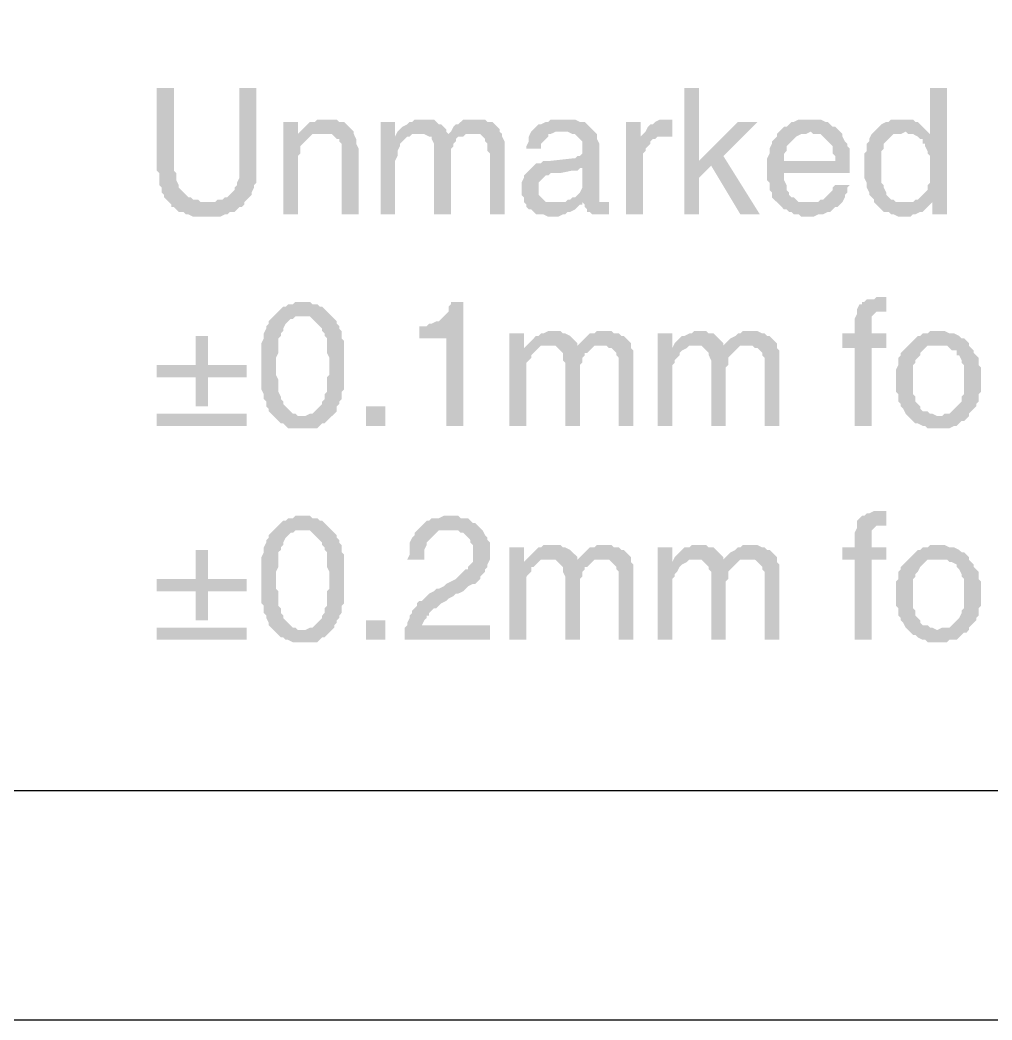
# Model space of a CAD drawing. Header units: millimetres. Extents: x 7018 to 13530, y 4187 to 5692.
# Drawn here: x 7334.14 to 7352.18, y 4524.92 to 4543.48 of the extents above; entities that cross this region are included whole.
import ezdxf

# ---------------------------------------------------------------- set-up
doc = ezdxf.new("R2010")
doc.units = ezdxf.units.MM

msp = doc.modelspace()

# ---------------------------------------------------------------- hatches: boundary and pattern name
at = {"transparency": 33554559}
for points in [[(7336.996, 4542.22), (7336.68, 4542.22), (7336.68, 4540.686), (7336.725, 4540.64), (7336.725, 4540.415), (7336.77, 4540.37), (7336.77, 4540.279), (7336.815, 4540.234), (7336.815, 4540.189), (7336.86, 4540.144), (7336.906, 4540.099), (7337.628, 4540.099), (7337.492, 4540.099), (7337.447, 4540.144), (7337.357, 4540.144), (7337.312, 4540.189), (7337.267, 4540.189), (7337.221, 4540.234), (7337.176, 4540.279), (7337.176, 4540.279), (7337.131, 4540.325), (7337.086, 4540.37), (7337.086, 4540.415), (7337.041, 4540.505), (7337.041, 4540.64), (7336.996, 4540.686), (7336.996, 4540.776)], [(7338.53, 4542.22), (7338.214, 4542.22), (7338.214, 4540.55), (7338.169, 4540.46), (7338.169, 4540.415), (7338.124, 4540.37), (7338.124, 4540.325), (7338.079, 4540.279), (7338.034, 4540.234), (7337.989, 4540.189), (7337.944, 4540.189), (7337.898, 4540.144), (7337.808, 4540.144), (7337.763, 4540.099), (7336.906, 4540.099), (7336.951, 4540.054), (7336.951, 4540.009), (7336.996, 4540.009), (7337.041, 4539.963), (7337.086, 4539.918), (7337.176, 4539.918), (7337.221, 4539.873), (7337.267, 4539.873), (7337.357, 4539.828), (7337.853, 4539.828), (7337.944, 4539.873), (7337.989, 4539.873), (7338.034, 4539.918), (7338.124, 4539.918), (7338.169, 4539.963), (7338.214, 4540.009), (7338.259, 4540.009), (7338.305, 4540.054), (7338.305, 4540.099), (7338.35, 4540.144), (7338.395, 4540.189), (7338.44, 4540.234), (7338.44, 4540.279), (7338.485, 4540.37), (7338.485, 4540.415), (7338.53, 4540.46), (7338.53, 4540.731)], [(7346.744, 4542.22), (7346.474, 4542.22), (7346.474, 4539.873), (7346.744, 4539.873), (7346.744, 4540.55), (7346.97, 4540.776), (7346.744, 4540.866)], [(7351.348, 4542.22), (7351.032, 4542.22), (7351.032, 4541.363), (7350.806, 4541.317), (7350.851, 4541.272), (7350.896, 4541.272), (7350.896, 4541.182), (7350.942, 4541.182), (7350.942, 4541.137), (7350.987, 4541.047), (7350.987, 4541.001), (7351.032, 4540.956), (7351.032, 4540.46), (7350.987, 4540.415), (7350.987, 4540.325), (7350.942, 4540.279), (7350.896, 4540.234), (7350.896, 4540.234), (7350.851, 4540.189), (7350.806, 4540.144), (7350.761, 4540.144), (7351.077, 4540.099), (7351.077, 4539.873), (7351.348, 4539.873)], [(7339.298, 4541.588), (7339.027, 4541.588), (7339.027, 4539.873), (7339.298, 4539.873), (7339.298, 4540.821), (7339.298, 4540.956), (7339.343, 4541.001), (7339.343, 4541.137), (7339.388, 4541.182), (7339.433, 4541.227), (7339.433, 4541.227), (7339.478, 4541.272), (7339.523, 4541.317), (7339.298, 4541.363)], [(7339.794, 4541.633), (7339.659, 4541.633), (7339.613, 4541.588), (7339.523, 4541.588), (7339.478, 4541.543), (7339.433, 4541.498), (7339.388, 4541.453), (7339.343, 4541.408), (7339.298, 4541.363), (7339.523, 4541.317), (7339.568, 4541.363), (7339.749, 4541.363), (7340.336, 4541.408), (7340.29, 4541.453), (7340.245, 4541.498), (7340.245, 4541.498), (7340.2, 4541.543), (7340.155, 4541.588), (7340.065, 4541.588), (7340.02, 4541.633), (7339.884, 4541.633)], [(7341.103, 4541.588), (7340.832, 4541.588), (7340.832, 4539.873), (7341.103, 4539.873), (7341.103, 4540.866), (7341.148, 4540.956), (7341.148, 4541.047), (7341.193, 4541.137), (7341.193, 4541.182), (7341.238, 4541.227), (7341.283, 4541.272), (7341.328, 4541.317), (7341.374, 4541.317), (7341.103, 4541.317)], [(7341.599, 4541.633), (7341.464, 4541.633), (7341.419, 4541.588), (7341.374, 4541.588), (7341.328, 4541.543), (7341.238, 4541.498), (7341.193, 4541.453), (7341.148, 4541.408), (7341.103, 4541.317), (7341.374, 4541.317), (7341.419, 4541.363), (7341.554, 4541.363), (7342.051, 4541.408), (7342.051, 4541.453), (7342.005, 4541.498), (7341.96, 4541.543), (7341.915, 4541.543), (7341.87, 4541.588), (7341.825, 4541.633), (7341.69, 4541.633)], [(7342.547, 4541.633), (7342.367, 4541.633), (7342.321, 4541.588), (7342.276, 4541.543), (7342.231, 4541.543), (7342.186, 4541.498), (7342.141, 4541.408), (7342.096, 4541.363), (7341.644, 4541.363), (7341.735, 4541.317), (7341.78, 4541.317), (7341.78, 4541.272), (7341.825, 4541.182), (7341.825, 4539.873), (7342.141, 4539.873), (7342.141, 4540.866), (7342.141, 4541.092), (7342.186, 4541.137), (7342.186, 4541.182), (7342.231, 4541.227), (7342.231, 4541.272), (7342.276, 4541.317), (7342.367, 4541.317), (7342.412, 4541.363), (7342.547, 4541.363), (7343.043, 4541.408), (7343.043, 4541.453), (7342.998, 4541.498), (7342.998, 4541.498), (7342.953, 4541.543), (7342.908, 4541.588), (7342.818, 4541.588), (7342.773, 4541.633), (7342.637, 4541.633)], [(7344.262, 4541.633), (7343.991, 4541.633), (7343.946, 4541.588), (7343.901, 4541.588), (7343.811, 4541.543), (7343.766, 4541.543), (7343.72, 4541.498), (7343.72, 4541.498), (7343.675, 4541.453), (7343.63, 4541.408), (7343.585, 4541.317), (7343.585, 4541.227), (7343.54, 4541.137), (7343.54, 4541.092), (7343.811, 4541.092), (7343.811, 4541.182), (7343.856, 4541.227), (7343.901, 4541.272), (7343.946, 4541.317), (7343.946, 4541.363), (7343.991, 4541.363), (7344.082, 4541.408), (7344.804, 4541.408), (7344.759, 4541.453), (7344.713, 4541.498), (7344.668, 4541.543), (7344.623, 4541.588), (7344.533, 4541.588), (7344.443, 4541.633), (7344.307, 4541.633)], [(7345.661, 4541.588), (7345.39, 4541.588), (7345.39, 4539.873), (7345.706, 4539.873), (7345.706, 4541.001), (7345.751, 4541.047), (7345.751, 4541.092), (7345.797, 4541.137), (7345.842, 4541.182), (7345.842, 4541.227), (7345.887, 4541.272), (7345.932, 4541.272), (7345.661, 4541.317)], [(7346.158, 4541.633), (7346.022, 4541.633), (7345.932, 4541.588), (7345.887, 4541.543), (7345.842, 4541.543), (7345.797, 4541.498), (7345.751, 4541.408), (7345.751, 4541.408), (7345.706, 4541.363), (7346.203, 4541.317), (7346.248, 4541.317), (7346.248, 4541.633), (7346.203, 4541.633)], [(7347.828, 4541.588), (7347.466, 4541.588), (7346.744, 4540.866), (7346.97, 4540.776), (7347.512, 4539.873), (7347.873, 4539.873), (7347.196, 4540.956)], [(7348.82, 4541.633), (7348.595, 4541.633), (7348.504, 4541.588), (7348.459, 4541.588), (7348.414, 4541.543), (7348.369, 4541.498), (7348.324, 4541.498), (7348.279, 4541.453), (7348.234, 4541.408), (7348.82, 4541.408), (7348.866, 4541.363), (7349.001, 4541.363), (7349.046, 4541.317), (7349.091, 4541.272), (7349.136, 4541.227), (7349.136, 4541.227), (7349.181, 4541.182), (7349.227, 4541.137), (7349.227, 4541.001), (7349.272, 4540.956), (7349.272, 4540.866), (7348.008, 4540.866), (7348.008, 4540.505), (7348.053, 4540.46), (7348.053, 4540.325), (7348.098, 4540.279), (7348.098, 4540.189), (7348.143, 4540.144), (7348.189, 4540.099), (7348.234, 4540.054), (7348.234, 4540.054), (7348.279, 4540.009), (7348.324, 4539.963), (7348.369, 4539.963), (7348.414, 4539.918), (7348.459, 4539.918), (7348.504, 4539.873), (7348.595, 4539.873), (7348.64, 4539.828), (7348.866, 4539.828), (7348.956, 4539.873), (7349.046, 4539.873), (7349.136, 4539.918), (7349.181, 4539.918), (7349.227, 4539.963), (7349.272, 4540.009), (7349.317, 4540.009), (7349.362, 4540.054), (7348.82, 4540.099), (7348.595, 4540.099), (7348.55, 4540.144), (7348.504, 4540.189), (7348.459, 4540.189), (7348.414, 4540.234), (7348.414, 4540.279), (7348.369, 4540.325), (7348.369, 4540.415), (7348.324, 4540.505), (7348.324, 4540.64), (7349.543, 4540.64), (7349.543, 4541.092), (7349.497, 4541.137), (7349.497, 4541.182), (7349.452, 4541.227), (7349.407, 4541.317), (7349.407, 4541.363), (7349.362, 4541.408), (7349.317, 4541.453), (7349.272, 4541.498), (7349.227, 4541.498), (7349.181, 4541.543), (7349.136, 4541.588), (7349.091, 4541.588), (7349.001, 4541.633), (7348.866, 4541.633)], [(7350.535, 4541.633), (7350.31, 4541.633), (7350.265, 4541.588), (7350.22, 4541.588), (7350.129, 4541.543), (7350.084, 4541.498), (7350.039, 4541.453), (7349.994, 4541.408), (7350.581, 4541.408), (7350.626, 4541.363), (7350.716, 4541.363), (7350.806, 4541.317), (7351.032, 4541.363), (7351.032, 4541.363), (7350.987, 4541.408), (7350.942, 4541.453), (7350.896, 4541.498), (7350.851, 4541.543), (7350.806, 4541.588), (7350.761, 4541.588), (7350.716, 4541.633), (7350.581, 4541.633)], [(7340.336, 4541.408), (7339.749, 4541.363), (7339.929, 4541.363), (7339.975, 4541.317), (7340.02, 4541.272), (7340.065, 4541.272), (7340.065, 4541.227), (7340.11, 4541.182), (7340.11, 4539.873), (7340.426, 4539.873), (7340.426, 4541.092), (7340.381, 4541.182), (7340.381, 4541.272), (7340.336, 4541.363)], [(7343.043, 4541.408), (7342.547, 4541.363), (7342.682, 4541.363), (7342.728, 4541.317), (7342.773, 4541.272), (7342.773, 4541.227), (7342.818, 4541.182), (7342.818, 4541.047), (7342.863, 4541.001), (7342.863, 4539.873), (7343.134, 4539.873), (7343.134, 4541.092), (7343.134, 4541.227), (7343.089, 4541.317), (7343.089, 4541.363)], [(7344.804, 4541.408), (7344.217, 4541.408), (7344.307, 4541.408), (7344.397, 4541.363), (7344.443, 4541.363), (7344.488, 4541.317), (7344.533, 4541.272), (7344.578, 4541.227), (7344.578, 4541.001), (7344.533, 4540.956), (7344.488, 4540.956), (7344.443, 4540.911), (7344.397, 4540.911), (7343.991, 4540.866), (7343.856, 4540.866), (7343.811, 4540.821), (7343.72, 4540.821), (7343.675, 4540.776), (7344.578, 4540.731), (7344.578, 4540.46), (7344.578, 4540.37), (7344.533, 4540.279), (7344.488, 4540.234), (7344.443, 4540.189), (7344.397, 4540.189), (7344.352, 4540.144), (7344.307, 4540.144), (7344.262, 4540.099), (7344.036, 4540.099), (7343.54, 4540.054), (7343.54, 4540.009), (7343.585, 4539.963), (7343.63, 4539.963), (7343.675, 4539.918), (7343.72, 4539.873), (7343.856, 4539.873), (7343.946, 4539.828), (7344.127, 4539.828), (7344.217, 4539.873), (7344.262, 4539.873), (7344.307, 4539.918), (7344.352, 4539.918), (7344.443, 4539.963), (7344.488, 4540.009), (7344.533, 4540.054), (7344.578, 4540.054), (7344.578, 4540.099), (7344.894, 4540.099), (7344.894, 4541.182), (7344.849, 4541.272), (7344.849, 4541.363)], [(7345.706, 4541.363), (7345.661, 4541.317), (7345.932, 4541.272), (7345.977, 4541.317), (7346.203, 4541.317)], [(7348.234, 4541.408), (7348.189, 4541.363), (7348.189, 4541.317), (7348.143, 4541.272), (7348.098, 4541.227), (7348.098, 4541.182), (7348.053, 4541.092), (7348.053, 4541.001), (7348.008, 4540.911), (7348.008, 4540.866), (7348.324, 4540.866), (7348.324, 4541.001), (7348.369, 4541.047), (7348.369, 4541.137), (7348.414, 4541.182), (7348.459, 4541.227), (7348.459, 4541.227), (7348.504, 4541.272), (7348.55, 4541.317), (7348.64, 4541.363), (7348.73, 4541.363), (7348.82, 4541.408)], [(7349.994, 4541.408), (7349.949, 4541.363), (7349.904, 4541.272), (7349.904, 4541.227), (7349.858, 4541.182), (7349.858, 4541.047), (7349.813, 4541.001), (7349.813, 4540.55), (7349.858, 4540.46), (7349.858, 4540.37), (7349.904, 4540.279), (7349.904, 4540.234), (7349.949, 4540.189), (7349.994, 4540.144), (7349.994, 4540.099), (7350.039, 4540.054), (7350.084, 4540.009), (7350.129, 4539.963), (7350.174, 4539.918), (7350.265, 4539.918), (7350.31, 4539.873), (7350.355, 4539.873), (7350.445, 4539.828), (7350.671, 4539.828), (7350.716, 4539.873), (7350.761, 4539.873), (7350.851, 4539.918), (7350.896, 4539.918), (7350.942, 4539.963), (7350.987, 4540.009), (7351.032, 4540.054), (7350.581, 4540.099), (7350.4, 4540.099), (7350.355, 4540.144), (7350.31, 4540.144), (7350.265, 4540.189), (7350.22, 4540.234), (7350.22, 4540.279), (7350.174, 4540.37), (7350.174, 4540.415), (7350.129, 4540.46), (7350.129, 4541.047), (7350.174, 4541.092), (7350.174, 4541.182), (7350.22, 4541.227), (7350.22, 4541.227), (7350.265, 4541.272), (7350.31, 4541.317), (7350.355, 4541.363), (7350.49, 4541.363), (7350.581, 4541.408)], [(7343.675, 4540.776), (7343.63, 4540.731), (7343.585, 4540.686), (7343.585, 4540.686), (7343.54, 4540.64), (7343.495, 4540.595), (7343.495, 4540.55), (7343.45, 4540.46), (7343.45, 4540.325), (7343.45, 4540.234), (7343.495, 4540.189), (7343.495, 4540.099), (7343.54, 4540.054), (7344.036, 4540.099), (7343.901, 4540.099), (7343.856, 4540.144), (7343.811, 4540.189), (7343.766, 4540.234), (7343.766, 4540.46), (7343.811, 4540.505), (7343.856, 4540.55), (7343.901, 4540.595), (7343.946, 4540.595), (7343.991, 4540.64), (7344.172, 4540.64), (7344.397, 4540.686), (7344.488, 4540.686), (7344.533, 4540.731), (7344.578, 4540.731)], [(7349.543, 4540.415), (7349.272, 4540.415), (7349.227, 4540.37), (7349.227, 4540.325), (7349.181, 4540.279), (7349.136, 4540.234), (7349.091, 4540.189), (7349.046, 4540.144), (7349.001, 4540.144), (7348.956, 4540.099), (7348.82, 4540.099), (7349.362, 4540.054), (7349.407, 4540.099), (7349.452, 4540.189), (7349.452, 4540.234), (7349.497, 4540.279), (7349.497, 4540.37)], [(7344.894, 4540.099), (7344.578, 4540.099), (7344.623, 4540.054), (7344.984, 4540.099), (7344.984, 4540.099)], [(7345.074, 4540.099), (7344.984, 4540.099), (7344.623, 4540.054), (7344.623, 4540.009), (7344.668, 4539.963), (7344.668, 4539.918), (7344.713, 4539.918), (7344.759, 4539.873), (7345.074, 4539.873)], [(7350.761, 4540.144), (7350.716, 4540.099), (7350.581, 4540.099), (7351.032, 4540.054), (7351.077, 4540.099)], [(7339.388, 4538.248), (7339.252, 4538.248), (7339.207, 4538.203), (7339.117, 4538.203), (7339.072, 4538.158), (7339.027, 4538.158), (7338.982, 4538.113), (7338.936, 4538.068), (7338.891, 4538.023), (7338.846, 4537.978), (7339.523, 4537.978), (7339.568, 4537.933), (7339.613, 4537.887), (7339.659, 4537.842), (7339.704, 4537.797), (7339.749, 4537.752), (7339.749, 4537.707), (7339.794, 4537.662), (7339.794, 4537.617), (7339.839, 4537.571), (7339.839, 4537.301), (7339.884, 4537.21), (7339.884, 4536.894), (7339.839, 4536.849), (7339.839, 4536.579), (7339.794, 4536.533), (7339.794, 4536.443), (7339.749, 4536.398), (7339.749, 4536.353), (7339.749, 4536.353), (7339.704, 4536.308), (7339.659, 4536.263), (7339.613, 4536.217), (7339.568, 4536.172), (7339.523, 4536.172), (7339.433, 4536.127), (7338.846, 4536.127), (7338.891, 4536.082), (7338.936, 4536.037), (7338.982, 4535.992), (7339.027, 4535.992), (7339.072, 4535.947), (7339.117, 4535.902), (7339.659, 4535.902), (7339.704, 4535.947), (7339.749, 4535.992), (7339.794, 4535.992), (7339.839, 4536.037), (7339.884, 4536.082), (7339.929, 4536.127), (7339.975, 4536.172), (7339.975, 4536.172), (7340.02, 4536.217), (7340.02, 4536.308), (7340.065, 4536.353), (7340.065, 4536.398), (7340.11, 4536.443), (7340.11, 4536.579), (7340.155, 4536.624), (7340.155, 4537.075), (7340.155, 4537.526), (7340.11, 4537.571), (7340.11, 4537.707), (7340.065, 4537.752), (7340.065, 4537.797), (7340.02, 4537.842), (7340.02, 4537.887), (7339.975, 4537.933), (7339.975, 4537.933), (7339.929, 4537.978), (7339.884, 4538.023), (7339.839, 4538.068), (7339.794, 4538.113), (7339.749, 4538.158), (7339.704, 4538.158), (7339.659, 4538.203), (7339.568, 4538.203), (7339.523, 4538.248), (7339.433, 4538.248)], [(7342.367, 4538.248), (7342.141, 4538.248), (7342.141, 4538.203), (7342.096, 4538.158), (7342.096, 4538.068), (7342.051, 4538.023), (7342.005, 4537.978), (7341.96, 4537.933), (7341.915, 4537.887), (7341.87, 4537.887), (7341.78, 4537.842), (7341.735, 4537.842), (7341.69, 4537.797), (7341.554, 4537.797), (7341.554, 4537.571), (7342.051, 4537.571), (7342.051, 4535.947), (7342.367, 4535.947)], [(7350.084, 4538.339), (7350.039, 4538.339), (7349.994, 4538.294), (7349.858, 4538.294), (7349.813, 4538.248), (7349.768, 4538.248), (7349.768, 4538.203), (7349.723, 4538.203), (7349.678, 4538.113), (7349.678, 4538.068), (7350.22, 4538.068), (7350.22, 4538.339)], [(7338.846, 4537.978), (7338.801, 4537.933), (7338.801, 4537.933), (7338.756, 4537.887), (7338.756, 4537.842), (7338.711, 4537.797), (7338.711, 4537.752), (7338.666, 4537.662), (7338.666, 4537.571), (7338.621, 4537.481), (7338.621, 4536.624), (7338.666, 4536.533), (7338.666, 4536.443), (7338.711, 4536.398), (7338.711, 4536.308), (7338.756, 4536.263), (7338.756, 4536.217), (7338.801, 4536.172), (7338.846, 4536.127), (7339.388, 4536.127), (7339.298, 4536.127), (7339.252, 4536.172), (7339.207, 4536.172), (7339.162, 4536.217), (7339.117, 4536.263), (7339.072, 4536.308), (7339.027, 4536.353), (7339.027, 4536.398), (7338.982, 4536.443), (7338.982, 4536.488), (7338.936, 4536.579), (7338.936, 4536.804), (7338.891, 4536.894), (7338.891, 4537.21), (7338.936, 4537.301), (7338.936, 4537.571), (7338.982, 4537.617), (7338.982, 4537.662), (7339.027, 4537.707), (7339.027, 4537.752), (7339.027, 4537.752), (7339.072, 4537.842), (7339.117, 4537.887), (7339.162, 4537.933), (7339.207, 4537.933), (7339.252, 4537.978), (7339.388, 4537.978)], [(7349.678, 4538.068), (7349.678, 4538.023), (7349.633, 4537.933), (7349.633, 4537.662), (7349.407, 4537.662), (7349.407, 4537.391), (7349.633, 4537.391), (7349.633, 4535.947), (7349.949, 4535.947), (7349.949, 4537.391), (7350.22, 4537.391), (7350.22, 4537.662), (7349.949, 4537.662), (7349.949, 4537.978), (7349.994, 4538.023), (7349.994, 4538.023), (7350.039, 4538.068), (7350.129, 4538.068)], [(7337.628, 4537.617), (7337.402, 4537.617), (7337.402, 4537.075), (7336.68, 4537.075), (7336.68, 4536.849), (7337.402, 4536.849), (7337.402, 4536.308), (7337.628, 4536.308), (7337.628, 4536.849), (7338.35, 4536.849), (7338.35, 4537.075), (7337.628, 4537.075)], [(7343.495, 4537.662), (7343.224, 4537.662), (7343.224, 4535.947), (7343.54, 4535.947), (7343.54, 4537.12), (7343.585, 4537.165), (7343.63, 4537.21), (7343.63, 4537.256), (7343.675, 4537.301), (7343.72, 4537.346), (7343.766, 4537.391), (7343.495, 4537.391)], [(7344.036, 4537.707), (7343.946, 4537.707), (7343.856, 4537.662), (7343.811, 4537.662), (7343.766, 4537.617), (7343.72, 4537.617), (7343.675, 4537.571), (7343.63, 4537.526), (7343.585, 4537.481), (7343.495, 4537.391), (7343.766, 4537.391), (7343.811, 4537.436), (7343.946, 4537.436), (7344.488, 4537.481), (7344.443, 4537.526), (7344.397, 4537.571), (7344.397, 4537.571), (7344.352, 4537.617), (7344.262, 4537.662), (7344.217, 4537.662), (7344.172, 4537.707), (7344.082, 4537.707)], [(7344.984, 4537.707), (7344.849, 4537.707), (7344.804, 4537.662), (7344.713, 4537.662), (7344.668, 4537.617), (7344.623, 4537.571), (7344.578, 4537.526), (7344.533, 4537.481), (7344.488, 4537.436), (7344.082, 4537.436), (7344.127, 4537.391), (7344.172, 4537.346), (7344.172, 4537.346), (7344.217, 4537.301), (7344.217, 4537.165), (7344.262, 4537.12), (7344.262, 4535.947), (7344.533, 4535.947), (7344.533, 4537.075), (7344.578, 4537.12), (7344.578, 4537.21), (7344.623, 4537.256), (7344.623, 4537.301), (7344.668, 4537.301), (7344.713, 4537.346), (7344.759, 4537.391), (7344.804, 4537.436), (7344.939, 4537.436), (7345.481, 4537.481), (7345.435, 4537.526), (7345.39, 4537.571), (7345.39, 4537.571), (7345.345, 4537.617), (7345.3, 4537.617), (7345.255, 4537.662), (7345.165, 4537.662), (7345.12, 4537.707), (7345.029, 4537.707)], [(7346.248, 4537.662), (7345.977, 4537.662), (7345.977, 4535.947), (7346.248, 4535.947), (7346.248, 4537.075), (7346.293, 4537.12), (7346.293, 4537.165), (7346.338, 4537.21), (7346.383, 4537.256), (7346.383, 4537.301), (7346.428, 4537.346), (7346.519, 4537.391), (7346.248, 4537.391)], [(7346.744, 4537.707), (7346.654, 4537.707), (7346.609, 4537.662), (7346.564, 4537.662), (7346.474, 4537.617), (7346.428, 4537.617), (7346.383, 4537.571), (7346.338, 4537.526), (7346.293, 4537.481), (7346.248, 4537.391), (7346.519, 4537.391), (7346.564, 4537.436), (7346.699, 4537.436), (7347.196, 4537.481), (7347.151, 4537.526), (7347.105, 4537.571), (7347.105, 4537.571), (7347.06, 4537.617), (7347.015, 4537.662), (7346.925, 4537.662), (7346.88, 4537.707), (7346.835, 4537.707)], [(7347.692, 4537.707), (7347.557, 4537.707), (7347.512, 4537.662), (7347.466, 4537.662), (7347.421, 4537.617), (7347.331, 4537.571), (7347.286, 4537.526), (7347.241, 4537.481), (7347.196, 4537.436), (7346.789, 4537.436), (7346.835, 4537.391), (7346.88, 4537.346), (7346.88, 4537.346), (7346.925, 4537.301), (7346.925, 4537.256), (7346.97, 4537.165), (7346.97, 4535.947), (7347.241, 4535.947), (7347.241, 4537.03), (7347.286, 4537.075), (7347.286, 4537.21), (7347.331, 4537.256), (7347.376, 4537.301), (7347.376, 4537.301), (7347.421, 4537.346), (7347.466, 4537.391), (7347.512, 4537.436), (7347.647, 4537.436), (7348.189, 4537.481), (7348.143, 4537.526), (7348.098, 4537.571), (7348.098, 4537.571), (7348.053, 4537.617), (7348.008, 4537.617), (7347.963, 4537.662), (7347.918, 4537.662), (7347.828, 4537.707), (7347.782, 4537.707)], [(7351.167, 4537.707), (7351.032, 4537.707), (7350.987, 4537.662), (7350.896, 4537.662), (7350.851, 4537.617), (7350.806, 4537.617), (7350.761, 4537.571), (7350.716, 4537.526), (7350.671, 4537.481), (7350.626, 4537.436), (7350.626, 4537.436), (7350.581, 4537.391), (7350.535, 4537.346), (7350.49, 4537.301), (7350.49, 4537.256), (7350.445, 4537.21), (7350.445, 4537.075), (7350.4, 4536.985), (7350.4, 4536.804), (7350.4, 4536.579), (7350.445, 4536.533), (7350.445, 4536.398), (7350.49, 4536.353), (7350.49, 4536.308), (7350.535, 4536.263), (7350.581, 4536.172), (7350.626, 4536.127), (7351.167, 4536.127), (7351.077, 4536.172), (7351.032, 4536.172), (7350.987, 4536.217), (7350.896, 4536.217), (7350.851, 4536.263), (7350.851, 4536.308), (7350.806, 4536.353), (7350.761, 4536.398), (7350.761, 4536.488), (7350.716, 4536.533), (7350.716, 4537.075), (7350.761, 4537.12), (7350.761, 4537.165), (7350.806, 4537.21), (7350.851, 4537.256), (7350.851, 4537.301), (7350.896, 4537.346), (7350.942, 4537.391), (7350.987, 4537.436), (7351.167, 4537.436), (7351.754, 4537.481), (7351.709, 4537.526), (7351.664, 4537.571), (7351.619, 4537.571), (7351.573, 4537.617), (7351.483, 4537.662), (7351.393, 4537.662), (7351.303, 4537.707), (7351.258, 4537.707)], [(7345.481, 4537.481), (7344.939, 4537.436), (7345.029, 4537.436), (7345.074, 4537.391), (7345.12, 4537.391), (7345.165, 4537.346), (7345.21, 4537.301), (7345.21, 4537.256), (7345.255, 4537.21), (7345.255, 4535.947), (7345.526, 4535.947), (7345.526, 4537.346), (7345.481, 4537.391)], [(7348.189, 4537.481), (7347.647, 4537.436), (7347.737, 4537.436), (7347.782, 4537.391), (7347.828, 4537.391), (7347.873, 4537.346), (7347.918, 4537.301), (7347.918, 4537.256), (7347.963, 4537.21), (7347.963, 4535.947), (7348.234, 4535.947), (7348.234, 4537.346), (7348.189, 4537.391)], [(7351.754, 4537.481), (7351.167, 4537.436), (7351.348, 4537.436), (7351.393, 4537.391), (7351.438, 4537.346), (7351.528, 4537.346), (7351.528, 4537.256), (7351.573, 4537.256), (7351.619, 4537.165), (7351.619, 4537.12), (7351.664, 4537.075), (7351.664, 4536.533), (7351.619, 4536.488), (7351.619, 4536.398), (7351.573, 4536.353), (7351.528, 4536.308), (7351.528, 4536.308), (7351.483, 4536.263), (7351.438, 4536.217), (7351.393, 4536.172), (7351.303, 4536.172), (7351.258, 4536.127), (7350.626, 4536.127), (7350.671, 4536.082), (7350.716, 4536.037), (7350.761, 4535.992), (7350.806, 4535.992), (7350.896, 4535.947), (7350.942, 4535.947), (7350.987, 4535.902), (7351.393, 4535.902), (7351.483, 4535.947), (7351.528, 4535.947), (7351.573, 4535.992), (7351.619, 4536.037), (7351.664, 4536.037), (7351.709, 4536.082), (7351.754, 4536.127), (7351.754, 4536.172), (7351.799, 4536.217), (7351.844, 4536.263), (7351.889, 4536.308), (7351.889, 4536.353), (7351.935, 4536.398), (7351.935, 4536.533), (7351.98, 4536.579), (7351.98, 4536.804), (7351.98, 4537.03), (7351.935, 4537.075), (7351.935, 4537.21), (7351.889, 4537.256), (7351.844, 4537.301), (7351.844, 4537.346), (7351.799, 4537.391), (7351.754, 4537.436)], [(7340.922, 4535.947), (7340.922, 4536.308), (7340.561, 4536.308), (7340.561, 4535.947)], [(7338.35, 4535.947), (7338.35, 4536.172), (7336.68, 4536.172), (7336.68, 4535.947)], [(7339.388, 4534.277), (7339.252, 4534.277), (7339.207, 4534.232), (7339.117, 4534.232), (7339.072, 4534.187), (7339.027, 4534.187), (7338.982, 4534.141), (7338.936, 4534.096), (7338.891, 4534.051), (7338.846, 4534.006), (7339.523, 4534.006), (7339.568, 4533.961), (7339.613, 4533.916), (7339.659, 4533.871), (7339.704, 4533.825), (7339.749, 4533.78), (7339.749, 4533.735), (7339.794, 4533.69), (7339.794, 4533.645), (7339.839, 4533.6), (7339.839, 4533.329), (7339.884, 4533.239), (7339.884, 4532.923), (7339.839, 4532.878), (7339.839, 4532.607), (7339.794, 4532.562), (7339.794, 4532.472), (7339.749, 4532.426), (7339.749, 4532.381), (7339.749, 4532.381), (7339.704, 4532.336), (7339.659, 4532.291), (7339.613, 4532.246), (7339.568, 4532.201), (7339.523, 4532.201), (7339.433, 4532.156), (7338.846, 4532.156), (7338.891, 4532.11), (7338.936, 4532.065), (7338.982, 4532.02), (7339.027, 4532.02), (7339.072, 4531.975), (7339.117, 4531.975), (7339.207, 4531.93), (7339.659, 4531.93), (7339.704, 4531.975), (7339.749, 4532.02), (7339.794, 4532.02), (7339.839, 4532.065), (7339.884, 4532.11), (7339.929, 4532.156), (7339.975, 4532.201), (7339.975, 4532.246), (7340.02, 4532.291), (7340.02, 4532.336), (7340.065, 4532.381), (7340.065, 4532.426), (7340.11, 4532.472), (7340.11, 4532.607), (7340.155, 4532.652), (7340.155, 4533.103), (7340.155, 4533.555), (7340.11, 4533.6), (7340.11, 4533.735), (7340.065, 4533.78), (7340.065, 4533.825), (7340.02, 4533.871), (7340.02, 4533.916), (7339.975, 4533.961), (7339.975, 4533.961), (7339.929, 4534.006), (7339.884, 4534.051), (7339.839, 4534.096), (7339.794, 4534.141), (7339.749, 4534.187), (7339.704, 4534.187), (7339.659, 4534.232), (7339.568, 4534.232), (7339.523, 4534.277), (7339.433, 4534.277)], [(7342.141, 4534.277), (7342.005, 4534.277), (7341.915, 4534.232), (7341.78, 4534.232), (7341.735, 4534.187), (7341.69, 4534.187), (7341.644, 4534.141), (7341.599, 4534.096), (7341.554, 4534.051), (7341.554, 4534.051), (7341.509, 4534.006), (7341.464, 4533.961), (7341.464, 4533.916), (7341.419, 4533.871), (7341.374, 4533.78), (7341.374, 4533.555), (7341.328, 4533.464), (7341.644, 4533.464), (7341.644, 4533.645), (7341.69, 4533.735), (7341.69, 4533.78), (7341.735, 4533.825), (7341.78, 4533.871), (7341.825, 4533.916), (7341.87, 4533.961), (7341.915, 4534.006), (7342.096, 4534.006), (7342.682, 4534.051), (7342.637, 4534.096), (7342.592, 4534.141), (7342.547, 4534.141), (7342.502, 4534.187), (7342.457, 4534.232), (7342.321, 4534.232), (7342.276, 4534.277), (7342.186, 4534.277)], [(7350.084, 4534.367), (7349.994, 4534.367), (7349.904, 4534.322), (7349.858, 4534.322), (7349.813, 4534.277), (7349.768, 4534.277), (7349.723, 4534.232), (7349.678, 4534.187), (7349.678, 4534.096), (7350.22, 4534.096), (7350.22, 4534.367)], [(7349.678, 4534.096), (7349.678, 4534.051), (7349.633, 4533.961), (7349.633, 4533.69), (7349.407, 4533.69), (7349.407, 4533.464), (7349.633, 4533.464), (7349.633, 4531.975), (7349.949, 4531.975), (7349.949, 4533.464), (7350.22, 4533.464), (7350.22, 4533.69), (7349.949, 4533.69), (7349.949, 4534.006), (7349.994, 4534.051), (7349.994, 4534.051), (7350.039, 4534.096), (7350.129, 4534.096)], [(7338.846, 4534.006), (7338.801, 4533.961), (7338.801, 4533.961), (7338.756, 4533.916), (7338.756, 4533.871), (7338.711, 4533.825), (7338.711, 4533.78), (7338.666, 4533.69), (7338.666, 4533.6), (7338.621, 4533.51), (7338.621, 4532.652), (7338.666, 4532.607), (7338.666, 4532.472), (7338.711, 4532.426), (7338.711, 4532.381), (7338.756, 4532.291), (7338.756, 4532.246), (7338.801, 4532.201), (7338.846, 4532.156), (7339.388, 4532.156), (7339.298, 4532.156), (7339.252, 4532.201), (7339.207, 4532.201), (7339.162, 4532.246), (7339.117, 4532.291), (7339.072, 4532.336), (7339.027, 4532.381), (7339.027, 4532.426), (7338.982, 4532.472), (7338.982, 4532.562), (7338.936, 4532.607), (7338.936, 4532.878), (7338.891, 4532.923), (7338.891, 4533.239), (7338.936, 4533.329), (7338.936, 4533.6), (7338.982, 4533.645), (7338.982, 4533.69), (7339.027, 4533.735), (7339.027, 4533.78), (7339.027, 4533.78), (7339.072, 4533.871), (7339.117, 4533.916), (7339.162, 4533.961), (7339.207, 4533.961), (7339.252, 4534.006), (7339.388, 4534.006)], [(7342.682, 4534.051), (7342.096, 4534.006), (7342.276, 4534.006), (7342.321, 4533.961), (7342.367, 4533.961), (7342.412, 4533.916), (7342.457, 4533.871), (7342.502, 4533.825), (7342.502, 4533.78), (7342.547, 4533.735), (7342.547, 4533.419), (7342.502, 4533.374), (7342.457, 4533.329), (7342.457, 4533.284), (7342.412, 4533.284), (7342.367, 4533.239), (7342.321, 4533.194), (7342.276, 4533.148), (7342.231, 4533.103), (7342.141, 4533.058), (7342.141, 4533.058), (7342.051, 4533.013), (7342.005, 4532.968), (7341.915, 4532.923), (7341.87, 4532.923), (7341.825, 4532.878), (7341.735, 4532.833), (7341.69, 4532.787), (7341.644, 4532.742), (7341.599, 4532.697), (7341.554, 4532.697), (7341.509, 4532.652), (7341.509, 4532.607), (7341.464, 4532.562), (7341.419, 4532.517), (7341.419, 4532.472), (7341.374, 4532.426), (7341.374, 4532.381), (7341.328, 4532.291), (7341.328, 4532.246), (7341.283, 4532.201), (7341.283, 4531.975), (7342.863, 4531.975), (7342.863, 4532.246), (7341.599, 4532.246), (7341.644, 4532.336), (7341.69, 4532.381), (7341.69, 4532.426), (7341.735, 4532.426), (7341.735, 4532.472), (7341.78, 4532.517), (7341.825, 4532.562), (7341.87, 4532.562), (7341.915, 4532.607), (7341.96, 4532.652), (7342.051, 4532.697), (7342.096, 4532.742), (7342.186, 4532.787), (7342.231, 4532.833), (7342.276, 4532.833), (7342.367, 4532.878), (7342.412, 4532.923), (7342.457, 4532.968), (7342.547, 4533.013), (7342.592, 4533.013), (7342.637, 4533.058), (7342.682, 4533.103), (7342.682, 4533.148), (7342.728, 4533.194), (7342.773, 4533.239), (7342.773, 4533.284), (7342.818, 4533.329), (7342.818, 4533.374), (7342.863, 4533.464), (7342.863, 4533.78), (7342.818, 4533.825), (7342.818, 4533.871), (7342.773, 4533.916), (7342.728, 4534.006)], [(7344.036, 4533.735), (7343.856, 4533.735), (7343.811, 4533.69), (7343.766, 4533.69), (7343.72, 4533.645), (7343.675, 4533.6), (7343.63, 4533.555), (7343.585, 4533.51), (7343.495, 4533.419), (7343.766, 4533.419), (7343.811, 4533.464), (7343.946, 4533.464), (7344.488, 4533.51), (7344.443, 4533.555), (7344.397, 4533.6), (7344.397, 4533.6), (7344.352, 4533.645), (7344.262, 4533.69), (7344.217, 4533.69), (7344.172, 4533.735), (7344.082, 4533.735)], [(7344.984, 4533.735), (7344.849, 4533.735), (7344.804, 4533.69), (7344.713, 4533.69), (7344.668, 4533.645), (7344.623, 4533.6), (7344.578, 4533.555), (7344.533, 4533.51), (7344.488, 4533.464), (7344.082, 4533.464), (7344.127, 4533.419), (7344.172, 4533.374), (7344.172, 4533.374), (7344.217, 4533.329), (7344.217, 4533.239), (7344.262, 4533.148), (7344.262, 4531.975), (7344.533, 4531.975), (7344.533, 4533.103), (7344.578, 4533.148), (7344.578, 4533.239), (7344.623, 4533.284), (7344.623, 4533.329), (7344.668, 4533.329), (7344.713, 4533.374), (7344.759, 4533.419), (7344.804, 4533.464), (7344.939, 4533.464), (7345.481, 4533.51), (7345.435, 4533.555), (7345.39, 4533.6), (7345.39, 4533.6), (7345.345, 4533.645), (7345.3, 4533.645), (7345.255, 4533.69), (7345.165, 4533.69), (7345.12, 4533.735), (7345.029, 4533.735)], [(7346.744, 4533.735), (7346.609, 4533.735), (7346.564, 4533.69), (7346.474, 4533.69), (7346.428, 4533.645), (7346.383, 4533.6), (7346.338, 4533.555), (7346.293, 4533.51), (7346.248, 4533.419), (7346.519, 4533.419), (7346.564, 4533.464), (7346.699, 4533.464), (7347.196, 4533.51), (7347.151, 4533.555), (7347.105, 4533.6), (7347.105, 4533.6), (7347.06, 4533.645), (7347.015, 4533.69), (7346.925, 4533.69), (7346.88, 4533.735), (7346.835, 4533.735)], [(7347.692, 4533.735), (7347.557, 4533.735), (7347.512, 4533.69), (7347.466, 4533.69), (7347.421, 4533.645), (7347.331, 4533.6), (7347.286, 4533.555), (7347.241, 4533.51), (7347.196, 4533.464), (7346.789, 4533.464), (7346.835, 4533.419), (7346.88, 4533.374), (7346.88, 4533.374), (7346.925, 4533.329), (7346.925, 4533.284), (7346.97, 4533.239), (7346.97, 4531.975), (7347.241, 4531.975), (7347.241, 4533.058), (7347.286, 4533.103), (7347.286, 4533.239), (7347.331, 4533.284), (7347.376, 4533.329), (7347.376, 4533.329), (7347.421, 4533.374), (7347.466, 4533.419), (7347.512, 4533.464), (7347.647, 4533.464), (7348.189, 4533.51), (7348.143, 4533.555), (7348.098, 4533.6), (7348.098, 4533.6), (7348.053, 4533.645), (7348.008, 4533.645), (7347.963, 4533.69), (7347.918, 4533.69), (7347.828, 4533.735), (7347.782, 4533.735)], [(7351.167, 4533.735), (7351.032, 4533.735), (7350.987, 4533.69), (7350.896, 4533.69), (7350.851, 4533.645), (7350.806, 4533.645), (7350.761, 4533.6), (7350.716, 4533.555), (7350.671, 4533.51), (7350.626, 4533.464), (7350.626, 4533.464), (7350.581, 4533.419), (7350.535, 4533.374), (7350.49, 4533.329), (7350.49, 4533.284), (7350.445, 4533.239), (7350.445, 4533.103), (7350.4, 4533.058), (7350.4, 4532.833), (7350.4, 4532.607), (7350.445, 4532.562), (7350.445, 4532.426), (7350.49, 4532.381), (7350.49, 4532.336), (7350.535, 4532.291), (7350.581, 4532.201), (7350.626, 4532.156), (7351.167, 4532.156), (7351.077, 4532.201), (7351.032, 4532.201), (7350.987, 4532.246), (7350.896, 4532.246), (7350.851, 4532.291), (7350.851, 4532.336), (7350.806, 4532.381), (7350.761, 4532.426), (7350.761, 4532.517), (7350.716, 4532.562), (7350.716, 4533.103), (7350.761, 4533.148), (7350.761, 4533.194), (7350.806, 4533.239), (7350.851, 4533.329), (7350.851, 4533.329), (7350.896, 4533.374), (7350.942, 4533.419), (7350.987, 4533.464), (7351.167, 4533.464), (7351.754, 4533.51), (7351.709, 4533.555), (7351.664, 4533.6), (7351.619, 4533.6), (7351.573, 4533.645), (7351.483, 4533.69), (7351.393, 4533.69), (7351.303, 4533.735), (7351.258, 4533.735)], [(7337.628, 4533.645), (7337.402, 4533.645), (7337.402, 4533.103), (7336.68, 4533.103), (7336.68, 4532.878), (7337.402, 4532.878), (7337.402, 4532.336), (7337.628, 4532.336), (7337.628, 4532.878), (7338.35, 4532.878), (7338.35, 4533.103), (7337.628, 4533.103)], [(7343.495, 4533.69), (7343.224, 4533.69), (7343.224, 4531.975), (7343.54, 4531.975), (7343.54, 4533.148), (7343.585, 4533.194), (7343.63, 4533.239), (7343.63, 4533.329), (7343.675, 4533.329), (7343.72, 4533.374), (7343.766, 4533.419), (7343.495, 4533.419)], [(7346.248, 4533.69), (7345.977, 4533.69), (7345.977, 4531.975), (7346.248, 4531.975), (7346.248, 4533.103), (7346.293, 4533.148), (7346.293, 4533.194), (7346.338, 4533.239), (7346.383, 4533.329), (7346.383, 4533.329), (7346.428, 4533.374), (7346.519, 4533.419), (7346.248, 4533.419)], [(7345.481, 4533.51), (7344.939, 4533.464), (7345.074, 4533.464), (7345.12, 4533.419), (7345.165, 4533.374), (7345.21, 4533.329), (7345.21, 4533.284), (7345.255, 4533.239), (7345.255, 4531.975), (7345.526, 4531.975), (7345.526, 4533.194), (7345.526, 4533.374), (7345.481, 4533.419)], [(7348.189, 4533.51), (7347.647, 4533.464), (7347.782, 4533.464), (7347.828, 4533.419), (7347.873, 4533.374), (7347.918, 4533.329), (7347.918, 4533.284), (7347.963, 4533.239), (7347.963, 4531.975), (7348.234, 4531.975), (7348.234, 4533.194), (7348.234, 4533.374), (7348.189, 4533.419)], [(7351.754, 4533.51), (7351.167, 4533.464), (7351.348, 4533.464), (7351.393, 4533.419), (7351.438, 4533.419), (7351.528, 4533.374), (7351.528, 4533.329), (7351.573, 4533.284), (7351.619, 4533.194), (7351.619, 4533.148), (7351.664, 4533.103), (7351.664, 4532.562), (7351.619, 4532.517), (7351.619, 4532.472), (7351.573, 4532.381), (7351.528, 4532.336), (7351.528, 4532.336), (7351.483, 4532.291), (7351.438, 4532.246), (7351.393, 4532.201), (7351.258, 4532.201), (7351.167, 4532.156), (7350.626, 4532.156), (7350.671, 4532.11), (7350.716, 4532.065), (7350.761, 4532.065), (7350.806, 4532.02), (7350.896, 4531.975), (7350.942, 4531.975), (7350.987, 4531.93), (7351.348, 4531.93), (7351.393, 4531.975), (7351.528, 4531.975), (7351.573, 4532.02), (7351.619, 4532.065), (7351.664, 4532.11), (7351.709, 4532.11), (7351.754, 4532.156), (7351.754, 4532.201), (7351.799, 4532.246), (7351.844, 4532.291), (7351.889, 4532.336), (7351.889, 4532.381), (7351.935, 4532.426), (7351.935, 4532.562), (7351.98, 4532.607), (7351.98, 4532.833), (7351.98, 4533.058), (7351.935, 4533.103), (7351.935, 4533.239), (7351.889, 4533.284), (7351.844, 4533.329), (7351.844, 4533.374), (7351.799, 4533.419), (7351.754, 4533.464)], [(7340.922, 4531.975), (7340.922, 4532.336), (7340.561, 4532.336), (7340.561, 4531.975)], [(7338.35, 4531.975), (7338.35, 4532.201), (7336.68, 4532.201), (7336.68, 4531.975)]]:
    msp.add_hatch(color=256, dxfattribs=at).paths.add_polyline_path(points)

# ---------------------------------------------------------------- linework, layer by layer
msp.add_line((7024.708, 4529.177), (7433.963, 4529.177))
msp.add_lwpolyline([(7438.001, 4524.918), (7438.001, 4821.918), (7018.001, 4821.918), (7018.001, 4524.918)], close=True)
for points in [[(7342.051, 4541.408), (7341.554, 4541.363), (7342.096, 4541.363)], [(7344.488, 4537.481), (7343.946, 4537.436), (7344.488, 4537.436)], [(7347.196, 4537.481), (7346.699, 4537.436), (7347.196, 4537.436)], [(7344.488, 4533.51), (7343.946, 4533.464), (7344.488, 4533.464)], [(7347.196, 4533.51), (7346.699, 4533.464), (7347.196, 4533.464)]]:
    msp.add_solid(points, dxfattribs=at)

doc.saveas('drawing.dxf')
